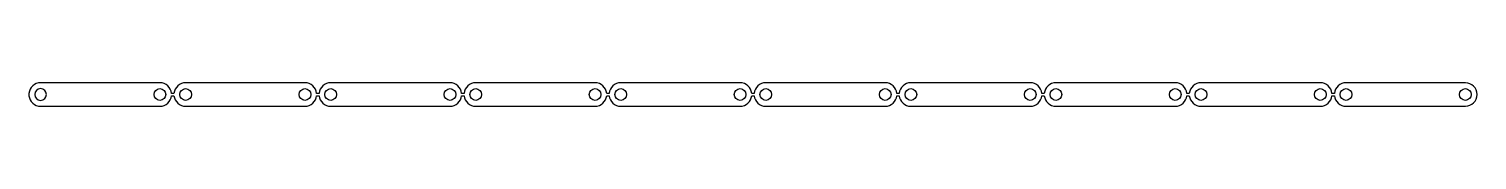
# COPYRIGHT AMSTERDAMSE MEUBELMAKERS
# Model space of a CAD drawing. Header units: millimetres. Extents: x -5 to 615, y -61 to -51.
import ezdxf

# ---------------------------------------------------------------- set-up
doc = ezdxf.new("R2010")
doc.units = ezdxf.units.MM

msp = doc.modelspace()

# ---------------------------------------------------------------- linework, layer by layer
for points in [[(428.74, -56.24), (429.79, -56.24, 0.38517), (434.77, -60.74), (485.88, -60.74, 0.38517), (490.85, -56.24), (491.9, -56.24, 0.38517), (496.88, -60.74), (547.99, -60.74, 0.38517), (552.96, -56.24), (554.01, -56.24, 0.38517), (558.99, -60.74), (610.1, -60.74, 1), (610.1, -50.74), (558.99, -50.74, 0.38517), (554.01, -55.24), (552.96, -55.24, 0.38517), (547.99, -50.74), (496.88, -50.74, 0.38517), (491.9, -55.24), (490.85, -55.24, 0.38517), (485.88, -50.74), (434.77, -50.74, 0.38517), (429.79, -55.24), (428.74, -55.24, 0.38517), (423.77, -50.74), (372.66, -50.74, 0.38517), (367.68, -55.24), (366.63, -55.24, 0.38517), (361.66, -50.74), (310.55, -50.74, 0.38517), (305.57, -55.24), (304.52, -55.24, 0.38517), (299.55, -50.74), (248.44, -50.74, 0.38517), (243.46, -55.24), (242.41, -55.24, 0.38517), (237.44, -50.74), (186.33, -50.74, 0.38517), (181.35, -55.24), (180.3, -55.24, 0.38517), (175.33, -50.74), (124.22, -50.74, 0.38517), (119.24, -55.24), (118.19, -55.24, 0.38517), (113.22, -50.74), (62.11, -50.74, 0.38517), (57.13, -55.24), (56.08, -55.24, 0.38517), (51.11, -50.74), (0, -50.74, 0.38517), (-4.97, -55.24), (-4.97, -56.24, 0.38517), (0, -60.74), (51.11, -60.74, 0.38517), (56.08, -56.24), (57.13, -56.24, 0.38517), (62.11, -60.74), (113.22, -60.74, 0.38517), (118.19, -56.24), (119.24, -56.24, 0.38517), (124.22, -60.74), (175.33, -60.74, 0.38517), (180.3, -56.24), (181.35, -56.24, 0.38517), (186.33, -60.74), (237.44, -60.74, 0.38517), (242.41, -56.24), (243.46, -56.24, 0.38517), (248.44, -60.74), (299.55, -60.74, 0.38517), (304.52, -56.24), (305.57, -56.24, 0.38517), (310.55, -60.74), (361.66, -60.74, 0.38517), (366.63, -56.24), (367.68, -56.24, 0.38517), (372.66, -60.74), (423.77, -60.74, 0.38517)], [(-2.5, -55.74, 1), (2.5, -55.74, 1)], [(53.61, -55.74, -1), (48.61, -55.74, -1)], [(64.61, -55.74, -1), (59.61, -55.74, -1)], [(115.72, -55.74, -1), (110.72, -55.74, -1)], [(126.72, -55.74, -1), (121.72, -55.74, -1)], [(177.83, -55.74, -1), (172.83, -55.74, -1)], [(188.83, -55.74, -1), (183.83, -55.74, -1)], [(239.94, -55.74, -1), (234.94, -55.74, -1)], [(250.94, -55.74, -1), (245.94, -55.74, -1)], [(302.05, -55.74, -1), (297.05, -55.74, -1)], [(313.05, -55.74, -1), (308.05, -55.74, -1)], [(364.16, -55.74, -1), (359.16, -55.74, -1)], [(375.16, -55.74, -1), (370.16, -55.74, -1)], [(421.27, -55.74, -1), (426.27, -55.74, -1)], [(432.27, -55.74, -1), (437.27, -55.74, -1)], [(483.38, -55.74, -1), (488.38, -55.74, -1)], [(494.38, -55.74, -1), (499.38, -55.74, -1)], [(545.49, -55.74, -1), (550.49, -55.74, -1)], [(556.49, -55.74, -1), (561.49, -55.74, -1)], [(607.6, -55.74, -1), (612.6, -55.74, -1)]]:
    msp.add_lwpolyline(points, format="xyb", close=True)

doc.saveas('drawing.dxf')
